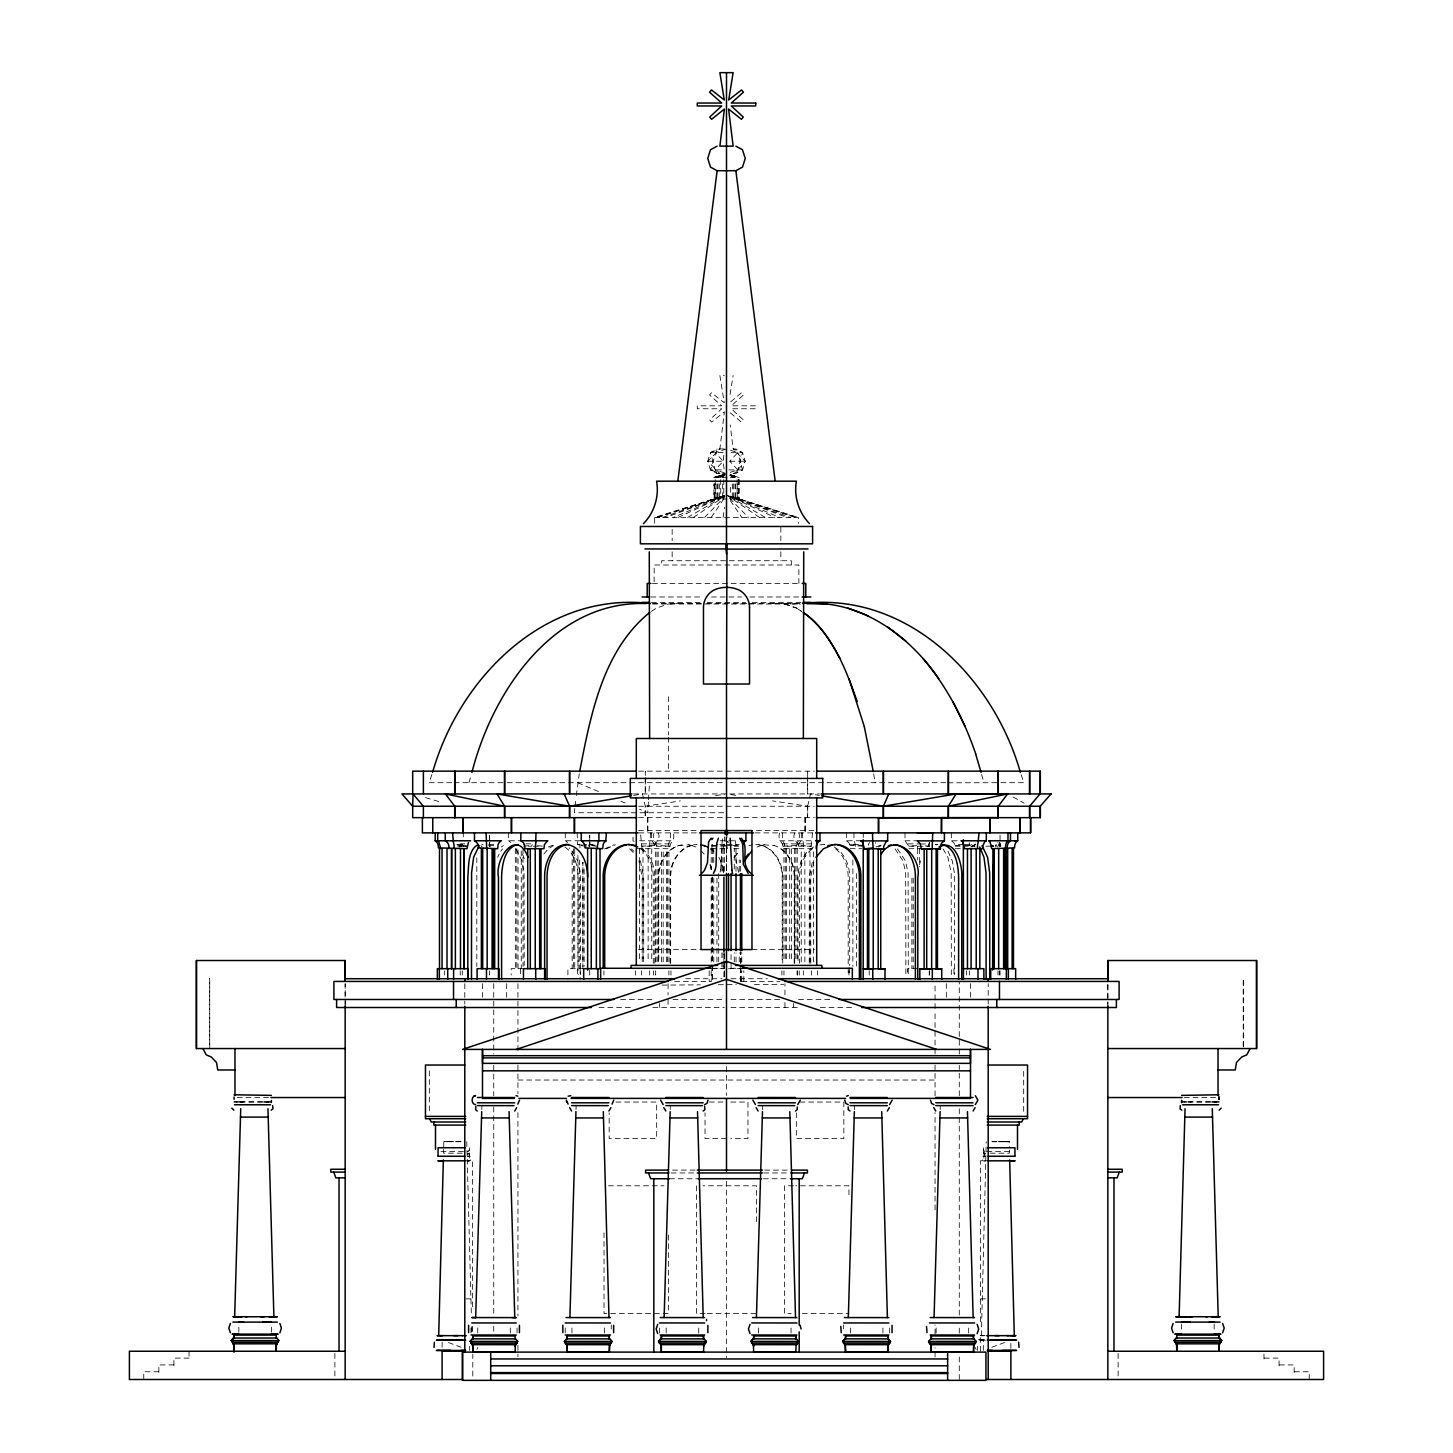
<?xml version="1.0" encoding="UTF-8"?>
<svg xmlns="http://www.w3.org/2000/svg" width="1453" height="1453" viewBox="0 0 1453 1453"><rect width="100%" height="100%" fill="white"/><g stroke="black" fill="none" stroke-linecap="round" stroke-linejoin="round"><path stroke-width="0.75" stroke-dasharray="5 3.75" d="M209.704 1048.557L209.704 978.468L209.704 1046.305M238.837 1332.147L238.837 1324.101M271.402 1332.165L271.402 1324.101M345.16 1004.241L345.16 984.299M470.99 1332.982L470.99 1324.954M472.788 1376.009L472.788 1354.287M477.728 1332.982L477.746 1324.954M489.57 835.148L489.57 846.463L489.57 835.13M510.294 1333L510.312 1324.973M517.05 1333.019L517.05 1324.991M565.217 1332.982L565.217 1324.954M571.955 1332.982L571.955 1324.954M582.889 968.679L582.889 862.265L582.889 966.408M589.7 975.054L589.718 968.679M589.7 846.463L589.7 835.13M603.939 975.054L603.939 970.804M604.521 1333L604.521 1324.973M611.277 1329.005L611.277 1324.991M645.259 777.373L645.259 793.937L645.277 771.162L645.259 775.303M651.543 832.878L651.543 840.778L653.396 842.558A7.356 5.885 -89.4 0 1 654.304 844.629L654.667 846.209A8.536 6.647 89.9 0 1 654.667 848.679M653.287 963.285L653.287 877.067C653.232 866.533 649.291 855.49 640.755 848.897M653.614 975.054L653.614 970.804M654.086 832.878C651.453 838.999 657.41 842.831 656.502 848.697M654.813 963.285L654.813 877.067C654.776 865.461 649.836 852.929 639.338 847.008M654.631 523.28L654.631 517.45L724.393 495.6L665.983 517.45M655.648 961.886L655.648 848.697M656.974 961.886L656.974 848.697M658.209 961.886L658.209 848.697M659.426 1332.982L659.444 1324.954M661.424 961.886L661.424 848.697M663.167 961.886L663.167 848.697M666.364 961.886L666.364 848.697M666.182 1332.982L666.182 1324.954M667.599 961.886L667.599 848.697M668.907 975.054L668.907 970.804M668.943 961.886L668.943 848.697M670.142 963.285L670.142 877.067C670.051 863.899 677.316 849.605 690.593 845.646M670.505 832.878L670.505 840.778L669.07 842.558A7.374 4.486 -89.9 0 0 668.38 844.629A8.409 5.067 -89.8 0 0 668.071 847.026A8.282 5.104 90 0 0 668.089 848.697M670.668 963.285L670.668 877.067C670.687 866.333 675.209 855.254 684.109 848.897M670.959 975.054L670.959 970.804M636.65 848.697L669.906 848.697C668.78 842.504 676.371 839.471 673.048 832.878M698.748 1333L698.748 1324.973M723.921 976.888L723.921 965.555M723.921 963.285L723.921 954.203M724.448 976.888L724.448 961.014M724.448 958.744L724.448 954.203M724.393 836.837L724.393 840.778A5.885 4.65 88.8 0 1 725.846 841.995L727.535 848.697M726.936 832.878L726.936 840.778L728.371 842.558M731.059 968.679L731.059 961.886M731.059 959.616L731.059 952.823M734.274 961.886L734.274 952.823M734.274 869.057L734.274 848.697M736.017 961.886L736.017 952.823M736.017 871.328L735.999 847.408A12.714 6.448 -90 0 0 735.164 840.942L734.165 838.218M739.232 961.886L739.232 952.823M739.232 871.328L739.232 860.013M740.431 981.429L740.431 965.555M740.431 963.285L740.431 951.933M740.467 871.328L740.467 860.013M740.939 981.429L740.939 965.555M740.939 963.285L740.939 951.933M741.775 981.429L741.775 970.804M741.793 961.886L741.793 952.823M743.809 981.429L743.809 970.804M756.395 1221.664L756.395 1185.793L702.998 1185.793M758.484 1332.982L758.484 1324.954M784.947 1007.51L784.947 999.482M784.947 994.978L784.947 983.681M791.05 1333L791.05 1324.973M793.374 1007.51L793.374 1003.496M794.21 963.285L794.21 877.067C794.228 865.171 788.507 852.62 777.609 847.008M794.718 963.285L794.718 877.067C794.954 862.773 785.928 846.972 770.835 844.811M794.845 832.878C791.104 839.852 799.731 842.268 798.514 848.697L816.332 848.697M796.335 1112.78L796.335 1138.553L843.848 1138.553L843.848 1102.046L798.605 1102.046M797.279 975.054L797.279 970.804M801.221 961.886L801.221 848.697M802.31 832.878L803.218 842.558A7.356 2.888 -89.6 0 1 803.618 844.647L803.818 846.209A8.536 3.088 90 0 1 803.818 848.679M803.309 975.054L803.309 970.804M804.853 961.886L804.853 848.697M807.686 817.658L807.686 806.233L772.596 800.912M807.686 793.937L807.686 777.373M807.686 775.303L807.686 771.162L807.596 793.937M809.248 963.285L809.248 877.067L812.608 860.794M809.975 961.886L809.975 848.697M810.756 963.285L810.756 877.067L814.116 860.794M811.537 975.054L811.537 970.804M812.518 832.878L811.01 848.697M813.607 961.886L813.607 848.697M817.549 975.054L817.549 970.804M843.63 1328.968L843.63 1324.954M848.97 1194.747L848.97 1185.793L795.699 1185.793M850.368 1332.982L850.368 1324.954M863.264 837.382L863.264 832.878M882.934 1333L882.934 1324.973M889.672 1333.019L889.69 1324.991M929.23 975.145L929.23 970.895M935.06 1356.884L935.06 1347.73M935.06 1334.126L935.06 1325.045M935.06 1209.859L935.06 1112.617M935.06 1095.925L935.06 1065.103M935.06 1053.806L935.06 1010.561M935.06 1008.564L935.06 983.663M936.113 1332.982L936.132 1324.954M946.321 997.23L946.321 983.681M959.271 1379.496L959.271 1355.613M959.271 1333.164L959.271 1326.298M959.271 1315.074L959.271 1107.023M959.271 1095.707L959.271 1065.376M959.271 1054.024L959.271 981.429M968.679 1333L968.697 1324.973M969.333 975.054L969.333 970.804M970.513 997.23L970.513 983.681M977.615 1350.418L977.615 1346.332M980.466 1351.254L980.466 1337.65M980.466 1321.776L980.466 1160.784L988.203 1160.784M983.318 1350.4L983.318 1340.211L978.269 1340.211L987.35 1340.229M988.203 1004.041L988.203 983.681M1010.888 1348.384L1010.888 1342.245M1023.675 1111.363L1023.675 1070.807M1107.84 1007.51L1107.84 983.372M1243.296 1046.305L1243.296 978.468L1243.296 1048.557M1263.965 1358.991L1263.965 1351.254M1279.058 1365.838L1279.058 1358.101L1263.965 1358.101M1294.151 1372.667L1294.151 1364.93L1279.058 1364.93M1309.244 1379.496L1309.244 1371.759L1294.151 1371.759M443.637 1149.341L443.528 1153.173L462.835 1153.173M443.692 1147.434L443.837 1141.677L446.634 1141.677M489.643 842.558L489.425 846.209L493.566 846.209M981.356 1335.67L986.224 1141.677M481.797 1109.547L481.906 1105.352M576.006 1109.547L576.133 1105.352M670.233 1109.547L670.36 1105.352M762.534 1109.547L762.662 1105.352M854.418 1109.547L854.546 1105.352M940.182 1109.547L940.291 1105.352M641.972 848.697L640.464 832.878M712.024 848.697L711.752 844.611L717.945 844.611M648.365 802.02L647.711 812.754L639.502 809.212M648.492 799.858L649.545 782.695M798.787 832.878C801.42 838.999 795.463 842.831 796.371 848.697M728.08 841.105A5.885 4.65 -88.8 0 0 727.136 841.995L725.447 848.697L710.208 848.697A8.355 6.684 90 0 0 710.19 846.209M658.136 832.878C661.86 839.852 653.251 842.268 654.468 848.697M724.284 448.959L717.128 448.959L710.499 469.9L724.157 469.9L723.194 461.237L724.157 452.555L710.499 452.555L707.756 461.237L710.499 469.9L717.128 473.515L724.284 473.515M574.807 808.449L574.298 812.754L726.5 812.754M575.061 806.306L576.06 797.715M576.314 795.572L579.293 773.831M710.499 469.9L719.871 473.515L707.756 461.237L719.871 448.959L724.393 411.835L711.589 422.096L709.718 419.826L721.723 408.765L697.258 408.765L697.258 405.823L721.705 405.823L709.573 394.98L711.461 392.728L724.284 402.772L719.853 375.455L724.284 375.455M465.232 846.209L461.782 846.209L462.508 842.558L461.255 846.209L459.475 846.209L460.456 842.558M723.085 517.45L724.647 507.224M720.67 869.947L722.377 838.218M730.078 394.362L733.147 375.455M801.329 832.878L801.329 840.778L799.477 842.558A7.356 5.885 89.4 0 0 798.569 844.629L798.206 846.209A8.536 6.647 -89.9 0 0 798.187 848.679L782.967 848.697C784.093 842.504 776.501 839.471 779.825 832.878M928.14 846.209L928.558 844.611A7.356 7.301 87.2 0 1 929.72 842.558M532.198 844.611L531.78 846.209L527.657 846.209M588.447 846.209L590.009 842.558M730.278 472.316L737.815 469.9L745.244 461.237L733.129 448.959L742.501 452.555L745.244 461.237L742.501 469.9L735.872 473.515L733.129 473.515L737.815 469.9L742.501 452.555L735.872 448.959L733.129 448.959L730.205 424.93M807.596 806.233L810.502 793.937L819.347 795.427M919.549 864.626L920.512 860.794M468.992 782.695L471.353 774.467M488.571 845.392L489.879 842.558M868.168 845.392L868.385 844.611A7.338 6.793 89.3 0 1 869.475 842.558M459.366 847.008L460.728 844.52L462.072 847.008M460.928 847.008L462.29 844.52L463.634 847.008M431.886 774.467L429.144 782.695L452.01 782.695M983.518 1153.9L984.462 1151.648L983.518 1149.377M477.819 1347.476L476.838 1349.274M497.689 857.27L499.124 854.055M995.251 845.646L996.177 844.52L997.521 847.008M711.207 517.45L725.229 496.817M733.983 857.27L738.941 851.258M734.491 857.27L739.468 851.258M543.822 854.055L548.271 848.897L553.466 845.646M500.74 851.258L502.538 848.897M726.5 448.959L715.185 452.555L723.194 461.237L715.185 469.9L717.128 473.515M737.815 469.9L729.806 461.237L737.815 452.555L730.278 450.158M970.749 847.008L974.709 844.52L968.388 845.646M971.766 847.008L975.744 844.52M722.686 477.419L725.229 474.804M704.614 517.45L724.938 496.545M812.1 848.897C803.582 855.49 799.622 866.533 799.568 877.067L799.568 963.285M730.714 401.791L741.539 392.728L743.427 394.98L731.295 405.823L755.742 405.823L755.742 408.765L731.277 408.765L743.282 419.826L741.411 422.096L728.916 411.671M720.761 477.419L725.065 474.477M693.517 517.45L724.666 496.199M501.339 847.008L503.392 845.646M651.434 611.332L656.411 608.081L668.235 604.012L680.167 603.522M604.63 848.897L613.874 844.811M606.137 848.897L615.4 844.811M813.535 847.008C803.037 852.929 798.097 865.461 798.06 877.067L798.06 963.285M457.913 844.811L459.729 847.008M675.373 847.008C664.457 852.62 658.754 865.171 658.772 877.067L658.772 963.285M719.744 477.419L724.811 474.477M687.614 517.45L724.557 496.072M724.611 472.915L715.185 469.9L710.499 452.555L717.128 448.959M548.38 847.008L553.811 844.811M876.105 847.008L881.535 844.811M878.502 847.008L881.172 845.646M718.073 477.419L724.811 474.296M678.097 517.45L724.484 495.873L673.284 517.45M459.475 846.209L461.382 845.392M717.237 477.419L724.647 474.296L715.385 477.419M686.742 847.008L694.044 844.811M757.031 847.008L760.882 845.646M710.499 452.555L719.871 448.959M733.129 473.515L742.501 469.9L737.815 452.555M715.966 477.419L724.393 474.296L714.004 477.419M991.8 1347.258L1004.532 1342.554M662.568 517.45L724.375 495.691L656.211 517.45M714.585 477.419L726.5 473.515M657.973 517.45L724.357 495.636M714.277 477.419L724.466 474.15M678.188 845.646L689.158 844.811M682.147 844.811C667.036 846.972 658.027 862.773 658.245 877.067L658.245 963.285M748.876 845.646L752.327 844.811M760.355 845.646L764.332 844.811M983.518 1156.261L985.624 1156.261C980.721 1154.354 980.721 1162.727 985.624 1160.838L983.518 1160.838L984.462 1151.63L1012.033 1151.648M633.653 795.427L642.498 793.937L645.259 806.233L645.277 817.658L645.259 806.233L680.404 800.912M715.53 795.59L724.302 794.264M935.786 844.811L937.948 844.52L934.806 844.52L936.967 844.811M523.534 846.209L531.961 845.392M819.855 844.811L824.632 844.52L823.124 844.52M693.535 844.811L697.04 844.52M763.806 844.811L774.794 845.646M905.001 832.878L905.001 840.778L908.888 846.209L917.515 845.555M654.649 845.392L641.99 846.209L654.486 846.209M796.498 845.392L782.967 846.209L796.389 846.209M1005.24 1141.695L1009.163 1141.677L1009.308 1147.434M662.005 985.098L700.31 984.843M718.345 984.734L736.38 984.607M754.416 984.48L783.712 984.299M469.482 1156.261L467.376 1156.261C472.279 1154.354 472.279 1162.727 467.376 1160.838L469.482 1160.838L469.664 1147.761M447.76 1141.695L443.837 1141.677L454.498 1141.677M1006.366 1141.677L1009.163 1141.677L992.29 1141.677M981.084 1335.67L985.207 1335.67M1007.22 1141.695L1009.163 1141.677M983.79 1335.652L980.521 1335.67L982.737 1335.67M978.396 1339.739L985.933 1339.72M1187.283 1101.955L1184.322 1101.955L1191.151 1101.973M731.077 452.555L742.501 452.555M707.756 461.237L723.194 461.237M729.806 461.237L745.244 461.237M728.843 469.9L742.501 469.9M713.895 477.419L727.099 477.419M730.314 477.419L739.105 477.419M727.099 499.033L713.895 499.033L713.895 483.903M654.631 517.45L798.369 517.45L798.369 523.28M652.433 583.398L800.567 583.398M650.871 596.983L703.107 596.983M711.407 596.983L741.593 596.983M749.893 596.983L801.602 596.983M651.398 602.377L700.782 602.377M707.302 602.377L745.698 602.377M752.218 602.377L801.602 602.377M652.56 603.522L702.525 603.522M706.866 603.522L800.44 603.522M652.524 604.012L800.421 604.012M772.778 603.522L800.476 604.012M638.575 771.162L814.406 771.162M454.117 782.695L504.99 782.695M507.224 782.695L724.23 782.695M730.913 782.695L945.667 782.695M947.955 782.804L998.883 782.695M1000.917 782.695L1023.82 782.695L1021.078 774.467M633.526 793.937L819.456 793.937M638.575 806.233L814.406 806.233M638.575 817.658L814.406 817.658M638.539 830.589L696.568 830.589M756.432 830.589L814.461 830.589M638.884 832.878L697.876 832.878M755.124 832.878L814.098 832.878M508.568 832.878L508.568 840.778L521.827 840.778M565.29 832.878L565.29 840.778L580.455 840.778M639.611 840.778L673.048 840.778M720.161 840.778L737.47 840.778M779.825 840.778L813.353 840.778M846.5 832.878L846.5 840.778L864.172 840.778M905.001 840.778L920.167 840.778M951.334 832.878L951.334 840.778L959.089 840.778M459.929 843.866L465.795 843.866M525.841 843.866L532.524 843.866M641.681 843.866L655.176 843.866M656.029 843.866L670.523 843.866M782.35 843.866L796.843 843.866M797.806 843.866L811.301 843.866M908.161 843.866L919.749 843.866M920.421 843.975L929.302 843.975L929.411 846.3L921.148 846.3M456.805 844.52L462.29 844.52M489.479 844.611L493.802 844.611M577.168 832.878L577.477 842.558A7.338 1.035 -89.6 0 1 577.622 844.611L586.649 844.611M589.609 842.558L590.063 844.611L594.422 844.611M719.78 844.611L725.792 844.611M727.19 844.611L739.214 844.611M755.832 844.52L759.338 844.811M846.5 840.778L848.661 842.558A7.338 6.811 -89 0 1 849.751 844.611L862.828 844.611M963.43 844.611L954.821 844.611A7.338 7.265 87.4 0 0 953.64 842.558L951.334 840.778M964.229 844.611L969.641 844.611L969.805 846.209L964.61 846.209M998.701 844.611L1000.554 844.611L1000.808 846.209L999.028 846.209L998.701 844.611A7.338 5.776 89.4 0 0 997.757 842.558M489.461 845.392L493.657 845.392M577.622 844.611L586.413 845.392M590.063 844.611L596.529 845.392M711.916 845.392L725.592 845.392M727.372 845.392L732.512 845.392M733.238 845.392L739.105 845.392M849.751 844.611L862.737 845.392M955.057 845.392L963.466 845.392M964.465 845.392L969.732 845.392M998.901 845.392L1000.699 845.392M533.233 846.209L541.842 846.209M586.285 846.209L577.658 845.392M596.475 846.209L590.154 845.392M656.484 846.209L669.924 846.209L656.375 845.392M712.006 846.209L725.465 846.209M734.237 846.209L738.723 846.209M798.478 846.209L811.01 846.209L798.315 845.392M862.664 846.209L849.969 845.392M908.888 846.209L919.658 846.209M955.22 846.209L963.484 846.209M985.969 846.209L991.164 846.209M733.819 848.697L740.939 848.697M850.168 848.697L861.72 848.697M908.924 848.697L919.658 848.697M955.257 848.697L961.868 848.697M638.539 949.572L701.036 949.572M751.964 949.572L814.461 949.572M713.023 968.279L724.284 968.279M730.932 968.279L739.977 968.279M523.679 968.679L511.184 968.679L511.184 975.054M584.124 968.679L567.905 968.679L567.905 979.304M711.207 968.679L724.466 968.679M728.498 968.679L741.775 968.679M917.806 968.679L907.616 968.679L907.616 975.054M685.689 978.723L722.014 978.723M730.986 978.723L767.311 978.723M674.628 981.429L710.989 981.429M741.865 981.429L779.97 981.429M620.631 999.482L654.522 999.482M672.993 999.482L724.266 999.482M730.95 999.482L780.007 999.482M798.478 999.482L832.369 999.482M599.072 1007.51L632.709 1007.51M652.887 1007.51L724.266 1007.51M730.95 1007.51L800.113 1007.51M820.291 1007.51L853.928 1007.51M517.94 1080.033L935.06 1080.033M237.22 1097.542L268.696 1097.542M1184.304 1097.542L1215.78 1097.542M615.945 1102.046L656.665 1102.046L656.665 1138.553L609.152 1138.553L609.152 1112.78M709.318 1102.046L724.357 1102.046M730.786 1102.046L747.968 1102.046L747.968 1138.553L730.786 1138.553M726.5 1138.553L705.032 1138.553L705.032 1112.78M456.115 1141.695L461.727 1141.695M1004.132 1141.677L998.502 1141.677L1008.019 1141.677M460.71 1141.677L443.837 1141.677M440.967 1151.648L468.538 1151.63L469.482 1149.414L468.538 1151.63L469.482 1153.9M990.165 1153.173L1009.472 1153.173L1009.363 1149.341M464.797 1160.784L472.534 1160.784L472.534 1310.443M672.557 1170.119L695.043 1170.119M764.714 1170.119L787.181 1170.119M671.104 1172.952L695.987 1172.952M763.806 1172.952L788.67 1172.952M669.47 1178.764L698.548 1178.764M763.406 1178.764L788.779 1178.728M608.48 1185.793L663.967 1185.793M793.465 1185.793L784.602 1185.793L784.602 1313.585L791.249 1313.585M465.995 1298.873L472.534 1298.873M980.466 1298.873L987.005 1298.873M705.141 1313.585L696.605 1313.585L696.605 1185.793M707.284 1313.585L756.395 1313.585M802.347 1313.585L848.97 1313.585M189.035 1358.101L173.942 1358.101L173.942 1365.838M173.942 1364.93L158.849 1364.93L158.849 1372.667M158.849 1371.759L143.756 1371.759L143.756 1379.496M981.665 1335.67L983.863 1335.67M979.431 1339.739L985.207 1339.757M537.537 845.719L544.003 846.209M925.198 845.9L929.393 846.3M730.895 794.591L737.47 795.59M971.076 844.52L975.054 847.008M481.851 844.52L483.213 844.811M758.829 844.811L762.789 845.646M688.649 844.811L692.609 845.646M425.511 797.624L442.202 802.546M738.433 477.419L730.478 474.804L739.014 477.419M795.027 517.45L730.786 496.345L798.369 517.45M730.587 474.804L738.742 477.419M730.768 496.308L796.807 517.45M784.693 604.012L796.589 608.081M784.747 604.03L796.589 608.117L801.547 611.368L796.516 608.081M730.205 474.804L737.634 477.419M730.768 496.436L790.45 517.45M448.468 1342.554L461.2 1347.258M730.714 475.077L737.034 477.419M759.483 517.45L726.5 494.946L787.036 517.45M762.28 845.646C775.575 849.46 782.786 863.972 782.731 877.067L782.731 963.285M692.1 845.646L695.951 847.008M730.205 475.077L735.763 477.419M730.587 496.672L779.734 517.45M577.822 782.695L598.382 791.54M620.994 801.257L625.099 803.019M729.86 475.077L734.927 477.419M726.5 494.946L774.903 517.45M508.568 840.778L510.875 842.558M1013.086 797.007L1024.111 803.164M729.878 475.458L733.275 477.419M730.387 497.198L765.386 517.45M765.604 847.008C776.52 852.62 782.223 865.171 782.204 877.067L782.204 963.285M834.222 847.008C844.738 852.929 849.678 865.461 849.696 877.067L849.696 965.555M634.162 841.505L632.999 840.778L632.999 834.857M564.854 847.008C574.498 853.565 578.022 865.952 578.149 877.067L578.149 974.618M710.989 848.897L713.913 851.258M710.481 848.897L713.405 851.258M835.657 848.897C844.193 855.49 848.134 866.533 848.189 877.067L848.189 965.555M631.201 848.897L633.926 851.258M629.676 848.897L634.87 854.055M897.5 848.897L905.382 860.794L908.089 872.835L908.27 974.618M895.102 848.897L902.985 860.794L905.691 872.835L905.873 974.618M729.624 498.161L748.404 517.45M701.508 851.258L704.16 854.055M480.907 845.646L482.178 847.008M567.614 842.558L567.088 841.995A5.885 5.83 84.1 0 0 565.29 840.778M943.07 848.897L947.919 857.27L951.188 872.835L951.315 974.618M515.924 848.897L521.972 860.794L524.024 872.835L524.17 965.555M572.119 851.258L577.658 860.794L580.365 872.835L580.546 974.618M730.332 500.577L741.811 517.45M976.162 1349.274L975.181 1347.476M947.992 851.258L952.242 860.794L954.312 872.835L954.458 974.618M718.89 857.27L722.395 864.626L724.212 872.835M738.578 872.345L735.999 859.758M522.462 854.055L525.096 860.794M999.827 842.558L1000.554 844.611M720.325 860.794L723.703 872.835M640.373 860.794L643.715 877.067L643.715 963.285M638.848 860.794L642.208 877.067L642.208 963.285M995.505 845.646L995.941 847.008M457.731 845.646L458.167 847.008M981.592 774.558L984.044 782.695M710.499 864.626L712.315 872.835M709.99 864.626L711.807 872.835M873.653 773.959L875.16 782.695M929.193 842.649L929.302 843.975M723.63 848.697L723.576 847.862A8.5 5.122 -89.9 0 1 723.703 845.374L723.903 844.611A7.338 4.504 89.7 0 1 724.611 842.558L726.028 840.778L726.028 836.837M466.776 1141.677L471.371 1315.383M471.68 1326.662L471.862 1333.418M1214.163 1324.101L1214.163 1332.147M1181.598 1324.101L1181.598 1332.165M1118.12 1353.433L1118.12 1377.317M1107.84 984.299L1107.84 1004.241M1000.045 835.13L1000.045 846.463M1000.045 970.804L1000.045 975.054M999.319 970.804L999.319 975.054M998.011 970.804L998.011 975.054M983.336 1147.761L983.336 1155.498M966.445 970.804L966.445 975.054M953.949 968.679L953.949 975.054M929.43 970.804L929.43 975.054M919.404 848.697L919.404 866.805M917.642 848.697L917.642 860.013M913.211 878.121L913.211 968.679M911.885 878.121L911.885 968.679M869.203 970.804L869.203 975.054M856.507 873.598L856.507 968.679M853.964 832.878L853.964 840.778A5.885 2.198 89.1 0 1 854.655 842.014L855.472 846.209A8.355 3.287 90 0 1 855.472 848.679M852.875 860.013L852.875 966.408M849.696 967.807L849.696 974.618M848.933 970.804L848.933 975.054M848.189 967.807L848.189 974.618M807.723 806.233L807.596 817.658M805.089 817.658L805.089 832.878M799.241 970.804L799.241 975.054M798.878 583.398L798.878 564.999L654.141 564.999L654.141 583.398M797.225 848.697L797.225 961.886M797.188 970.804L797.188 975.054M795.881 848.697L795.881 961.886M794.664 848.697L794.664 961.886M791.322 564.999L791.322 560.731L661.696 560.731L661.696 564.999M791.449 848.697L791.449 961.886M789.706 848.697L789.706 961.886M786.491 848.697L786.491 961.886M785.256 848.697L785.256 961.886M783.93 848.697L783.93 961.886M783.948 970.804L783.948 975.054M782.368 832.878L782.368 840.778L783.785 842.558A7.374 4.486 89.9 0 1 784.493 844.629A8.409 5.067 89.8 0 1 784.783 847.026A8.282 5.104 -90 0 1 784.765 848.697M781.896 970.804L781.896 975.054M780.842 527.167L780.842 540.589M780.842 551.777L780.842 560.731M739.105 479.581L739.105 499.033L730.35 499.033L730.35 483.903M738.832 479.581L738.832 499.033M738.524 479.581L738.524 499.033M737.724 483.903L737.724 499.033M737.125 479.581L737.125 499.033M735.836 483.903L735.836 499.033M735 483.903L735 499.033M733.329 483.903L733.329 499.033M732.294 483.903L732.294 499.033M726.5 837.4L726.5 871.346L726.482 832.878L726.391 871.146M726.5 1066.593L726.5 1095.435M726.5 1181.289L726.5 1357.52M724.466 848.697L724.466 871.328M724.466 952.823L724.466 959.616M724.466 961.886L724.448 977.179M723.812 479.581L723.812 499.033M723.14 848.697L723.14 871.328M723.14 952.823L723.14 959.616M723.14 961.886L723.14 968.679M722.668 483.903L722.668 499.033M721.905 848.697L721.905 871.328M721.905 952.823L721.905 959.616M721.905 961.886L721.905 968.679M720.706 479.581L720.706 499.033M719.671 483.903L719.671 499.033M718.708 873.598L718.708 946.03M718.708 948.3L718.708 961.886M718 483.903L718 499.033M717.164 483.903L717.164 499.033M716.947 878.121L716.947 946.03M716.947 948.3L716.947 961.886M715.875 483.903L715.875 499.033M715.276 479.581L715.276 499.033M714.476 483.903L714.476 499.033M714.168 483.903L714.168 499.033M713.75 848.697L713.75 864.535M713.75 878.121L713.75 946.03M713.75 948.3L713.75 961.886M712.515 848.697L712.515 864.535M712.551 877.067L712.551 963.285M712.551 965.555L712.551 981.429M712.024 877.067L712.024 963.285M712.024 965.555L712.024 981.429M711.189 848.697L711.189 869.057M711.189 878.121L711.189 946.03M711.189 948.3L711.189 961.886M711.207 970.804L711.207 981.429M709.155 970.804L709.155 981.429M672.158 529.401L672.158 540.589M672.158 551.777L672.158 560.731M668.616 696.659L668.616 735.036M668.616 737.289L668.616 771.162M668.398 1235.104L668.398 1313.585L604.03 1313.585L604.03 1232.87M668.053 983.681L668.053 994.978M668.053 999.482L668.053 1007.51M659.626 1003.496L659.626 1007.51M651.743 848.697L651.743 961.886M650.653 832.878L649.763 842.558A7.356 2.888 89.6 0 0 649.364 844.647L649.146 846.209A8.536 3.088 -90 0 0 649.146 848.679M649.673 970.804L649.673 975.054M648.129 848.697L648.129 961.886M642.989 848.697L642.989 961.886M641.445 970.804L641.445 975.054M639.374 848.697L639.374 961.886M635.415 970.804L635.415 975.054M589.718 835.13L589.718 846.463M584.124 869.057L584.124 966.408M580.147 968.679L580.147 979.304M579.693 860.013L579.693 968.679M577.931 855.472L577.931 968.679M577.477 968.679L577.477 975.054M574.734 848.697L574.734 968.679M573.499 848.697L573.499 968.679M572.173 850.949L572.173 968.679M523.007 848.697L523.007 966.408M521.246 850.949L521.246 968.679M520.574 968.679L520.574 975.054M518.049 968.679L518.049 848.697L515.488 848.697L515.488 968.679M517.94 983.663L517.94 1008.564M517.94 1010.561L517.94 1053.806M517.94 1065.103L517.94 1093.655M517.94 1112.617L517.94 1315.982M517.94 1345.46L517.94 1356.884M516.814 848.697L516.814 968.679M506.679 983.681L506.679 997.23M493.729 983.608L493.729 1054.024M493.729 1065.376L493.729 1095.707M493.729 1107.023L493.729 1315.074M493.729 1326.298L493.729 1333.164M482.487 983.681L482.487 997.23M476.802 857.742L476.802 966.408M472.534 1326.317L472.534 1333.128M469.682 1346.332L469.682 1350.4M464.797 983.681L464.797 1004.041M463.289 832.878L463.289 836.837M462.254 970.804L462.254 975.054M460.238 970.804L460.238 975.054M444.636 970.804L444.636 975.054M442.112 1342.245L442.112 1348.384M429.325 1070.807L429.325 1111.363M345.16 983.372L345.16 1007.51M334.88 1353.433L334.88 1377.317M189.035 1351.254L189.035 1358.991M998.829 846.191A8.409 3.287 89.9 0 1 998.992 844.593A7.374 2.833 89.9 0 1 999.446 842.522M969.187 842.558A7.338 2.743 89.6 0 1 969.641 844.611M917.352 846.245A8.409 1.017 89.9 0 1 917.37 847.045A8.282 1.144 -90 0 1 917.388 848.697M974.563 846.209A8.5 8.427 89.6 0 1 974.727 845.392L974.963 844.611A7.338 7.265 -88.1 0 1 975.29 843.866M875.396 843.285A7.338 1.035 89.7 0 1 875.469 842.649M569.285 847.862A8.355 8.3 89.8 0 1 569.213 848.697M579.874 847.88A8.5 1.053 -90 0 1 579.91 845.265M720.579 869.729A18.199 4.577 -90 0 1 720.107 872.109M489.57 970.804L489.57 975.054L489.588 970.804M647.766 817.658L647.766 832.878L647.784 817.658M655.666 970.804L655.666 975.054L655.703 970.804M805.18 817.658L805.18 832.878L805.216 817.658M469.482 1153.882L467.376 1153.882L469.482 1153.882M984.044 1153.882L985.624 1153.882L984.044 1153.882M239.309 1101.955L236.349 1101.955L243.178 1101.973L239.309 1101.955M268.678 1101.973L261.849 1101.973L268.678 1101.955M1216.651 1101.973L1209.822 1101.973L1216.651 1101.955M271.184 1101.937L233.842 1101.937L271.184 1101.973M1219.158 1101.937L1181.816 1101.937L1219.158 1101.973M996.885 1141.695L991.273 1141.695L996.885 1141.695M466.976 846.209L461.854 845.392L466.958 846.209"/><path stroke-width="1.5" d="M345.16 1048.557L196.427 1048.557L196.427 960.524L345.16 960.524L345.16 981.429M234.024 1351.254C233.552 1327.697 234.224 1366.964 234.024 1345.587M234.042 1335.144L234.024 1338.031L234.042 1335.107L276.215 1335.107L276.197 1338.031M345.16 979.976L345.16 960.524M454.735 806.233L454.735 817.658L454.735 806.233L445.417 793.937L504.609 806.233L504.609 817.658L504.591 806.233L496.98 793.937L569.594 806.233L631.456 795.79M462.508 1380.35L462.508 1352.107L985.933 1352.107L985.933 1380.35L462.508 1380.35L462.508 1352.107M472.915 1352.144L472.661 1344.679L472.915 1352.107L515.089 1352.144L515.343 1344.679L515.089 1346.441M472.915 1335.997L472.915 1338.885L472.915 1335.961L515.107 1335.997L515.089 1338.885M500.341 841.505L499.269 842.558A7.338 7.265 -87.4 0 0 498.107 844.611L497.652 848.697L478.455 847.862A8.5 8.427 -89.6 0 0 478.182 845.392L477.946 844.611A7.338 7.265 88.1 0 0 476.784 842.558L474.459 840.778L474.459 832.878M477.093 979.304L477.093 968.679L498.96 968.679L498.96 979.304M481.379 968.679L481.379 848.697M482.705 968.679L482.705 848.697M486.101 832.878L486.61 846.209A8.355 0.999 -90 0 1 486.646 848.715M486.483 979.304L486.483 968.679M487.155 968.679L487.155 848.697M492.095 968.679L492.095 848.697M493.348 968.679L493.348 848.697M494.674 968.679L494.674 848.697M498.452 979.159L498.452 877.067C494.601 858.814 516.578 827.102 528.057 857.27M501.594 979.159L501.594 877.067C502.048 865.316 504.227 847.353 518.103 844.52M524.333 844.611A7.356 7.301 -87.2 0 0 523.171 842.558L520.846 840.778L520.846 832.878M523.461 979.304L523.461 968.679L545.275 968.679L545.275 979.304M527.73 968.679L527.73 848.697M530.291 968.679L530.291 848.697M535.249 968.679L535.249 848.697M535.703 979.304L535.703 968.679M536.012 832.878L535.703 842.558M539.681 968.679L539.681 848.697M541.006 968.679L541.006 848.697M544.621 979.159L544.621 877.067C544.33 863.1 551.849 843.612 568.541 844.52M547.036 979.159L547.036 877.067C547.091 864.426 552.14 848.479 565.744 844.811M567.124 1352.144L566.888 1344.679L567.124 1352.107L609.316 1352.144L609.57 1344.679L609.316 1352.144M567.142 1335.997L567.142 1338.885L567.142 1335.961L609.316 1335.997L609.316 1338.885L609.316 1335.997M569.576 806.233L569.576 817.658L569.594 806.233L564.218 793.937M584.724 845.392L584.487 844.611A7.338 6.793 -89.3 0 0 583.398 842.558L581.236 840.778L581.236 832.878M583.67 979.304L583.67 968.679L599.998 968.679L599.998 848.697M587.648 970.077L587.611 848.697M591.244 968.679L591.244 848.697M596.366 968.679L596.366 848.697M597.928 979.304L597.928 968.679M598.908 832.878L598.908 840.778A5.885 2.198 -89.1 0 0 598.218 842.014L597.401 846.209A8.355 3.269 -90 0 0 597.401 848.679M603.177 967.807L603.177 877.067C602.723 862.029 612.912 843.83 629.748 844.52M604.684 967.807L604.684 877.067C604.539 863.463 612.058 847.68 626.479 844.811M605.774 841.105L606.373 832.878M703.543 1346.441L703.797 1344.679L703.543 1352.144L661.351 1352.107L661.115 1344.643M661.369 1335.997L661.369 1338.885L661.369 1335.961L703.543 1335.997L703.543 1338.885L703.543 1335.997M661.351 1352.107L661.369 1346.404M723.921 951.933L723.921 877.067M725.283 830.589L725.156 834.385L727.408 834.385L727.299 830.589M725.701 834.385L725.701 830.589M726.5 963.157L726.482 873.398M726.573 834.385L726.5 684.454M726.5 684.018L726.954 549.107L808.068 548.943M726.5 543.822L726.5 72.65M727.099 548.943L727.099 543.822M728.498 950.571L728.498 873.598M731.059 950.571L731.059 873.598M736.017 950.571L736.017 873.598M740.467 950.571L740.467 873.598M741.793 950.571L741.793 873.598M743.119 844.611L744.445 841.995A5.885 4.631 -88.7 0 1 745.898 840.778L745.898 832.878M753.671 1335.997L753.671 1338.885L753.671 1335.961L795.844 1335.997L795.844 1338.885L795.844 1335.997M803.364 738.505L803.727 551.849M816.695 965.41L816.695 797.897M816.695 778.427L816.695 738.505L636.305 738.505L636.305 778.427M816.332 848.697A8.282 7.683 89.9 0 1 816.259 847.026A8.409 7.737 -89.7 0 1 816.749 844.611A7.374 6.811 -89.7 0 1 817.821 842.558L819.982 840.778L819.982 832.878M821.908 968.279L821.908 965.41L735.381 965.41M845.537 1352.144L845.283 1344.679L845.537 1352.107L887.729 1352.144L887.983 1344.679L887.729 1352.144M845.555 1335.997L845.555 1338.885L845.555 1335.961L887.729 1335.997L887.729 1338.885L887.729 1335.997M852.348 979.231L852.348 968.279L742.229 968.279M859.377 979.159L859.377 877.067C859.522 863.463 852.003 847.68 837.582 844.811M860.884 979.159L860.884 877.067C861.338 862.047 851.149 843.83 834.313 844.52M863.191 979.413L863.227 839.78M868.767 968.788L868.803 848.806L867.477 848.806L867.441 968.788L868.767 968.788L873.217 968.788L873.253 848.806M872.763 979.413L872.763 968.806L863.191 968.788L867.259 968.788M878.175 968.788L878.211 848.806L880.772 848.806L880.736 968.788L879.41 968.788M948.391 793.937L948.391 771.162L948.337 794.064L1007.528 794.046L998.265 806.233L998.265 817.658L878.502 817.785L878.52 832.878L878.556 817.658M878.502 817.785L883.351 817.803L883.351 806.361M885.004 979.413L885.004 968.788L879.247 968.788M861.847 841.614A5.885 5.83 84.5 0 1 862.41 842.104L864.517 848.806L883.733 848.806A8.355 8.3 89.9 0 1 883.751 846.318L885.84 842.104A5.885 5.83 -84.3 0 1 887.656 840.906L887.656 832.987M915.39 979.249L915.426 877.176C915.517 863.899 909.287 845.846 893.904 844.629M917.787 979.268L917.824 877.176C922.056 857.016 895.557 830.807 881.099 854.164M919.84 979.395L919.84 968.788L925.47 968.77L924.126 968.788L924.162 848.788L925.488 848.788M924.162 848.788L926.742 848.788L926.705 968.788L941.726 968.788L941.707 979.413M931.3 1352.144L931.046 1344.679L931.3 1352.107L973.474 1352.144L973.746 1344.679L973.474 1352.144M931.3 1335.997L931.3 1338.885L931.3 1335.961L973.492 1335.997L973.492 1338.885L973.492 1335.997M931.645 968.788L931.682 848.806M932.317 979.413L932.336 968.788L919.84 968.788M936.132 848.788L936.095 968.788L937.421 968.788L937.457 848.788L936.132 848.788L940.454 848.788A8.282 8.209 -89.6 0 1 940.382 847.135A8.409 8.355 89.2 0 1 940.89 844.72A7.374 7.319 89.5 0 1 942.053 842.667L944.377 840.887L944.377 832.987M941.471 817.785L941.471 833.005L941.544 817.658L948.337 817.785L948.391 806.233L955.947 794.064L948.337 794.064M948.337 817.785L948.337 806.361M958.617 979.231L958.635 877.158C958.181 865.407 956.02 847.426 942.143 844.611M961.741 979.249L961.777 877.158C962.667 865.025 955.584 837.727 938.947 847.099M963.43 979.304L963.357 839.707M967.462 968.679L967.462 848.697M971.094 968.679L971.094 848.697M976.216 968.679L976.216 848.697M977.978 979.304L977.978 968.679M979.013 832.878L978.123 842.558A7.338 2.761 -89.7 0 0 977.651 844.593L977.578 845.392A8.5 3.306 89.9 0 0 977.524 847.844M979.849 968.679L979.849 848.697M983.881 979.304L983.881 968.679L963.43 968.679M986.115 979.159L986.024 872.835L983.972 857.27L979.703 847.008M986.333 840.778L960.978 840.778A5.885 5.467 -88 0 1 962.667 841.995L964.647 848.697L982.664 848.697A8.355 7.683 89.9 0 1 982.682 846.209L984.644 841.995A5.885 5.449 87.8 0 1 986.333 840.778L986.333 832.878M988.203 1379.496L988.203 1006.311M988.203 981.429L988.203 978.723M989.747 979.159L989.675 872.835L987.604 857.27L982.065 845.646M990.746 979.304L990.746 968.679L1015.647 968.679L1015.647 979.304M992.635 970.077L992.908 864.626M992.908 968.679L992.908 848.697M994.233 968.679L994.233 848.697M996.776 1007.51L996.776 999.482M998.284 817.658L998.211 806.342M998.683 968.679L998.683 848.697M999.464 999.482L999.464 981.429M1003.623 968.679L1003.623 848.697M1004.858 968.679L1004.858 848.697M1006.184 968.679L1006.184 848.697M1006.348 979.304L1006.348 968.679M1007.982 832.878L1007.982 840.778L1006.548 842.558M1008.364 979.304L1008.364 968.679M1010.471 832.878L1010.471 840.778L1008.618 842.558A7.374 5.866 89.8 0 0 1007.655 844.611A8.409 6.72 89.8 0 0 1007.256 847.026A8.282 6.538 -90 0 0 1007.329 848.697M1010.888 1379.496L1010.888 1351.254L988.203 1351.254M1017.5 1149.377L1017.5 1125.094M1019.207 1121.988L1019.207 1125.094L987.259 1125.094M1029.614 806.233L1029.614 817.658L1029.614 806.233L1040.003 793.937M1030.577 832.878L1030.577 817.658M816.295 817.658L1040.312 817.658L1040.275 806.233L1051.028 793.937M1040.275 771.162L1040.275 793.937L1040.312 771.162L816.604 771.162M1107.84 1379.496L1107.84 1005.839M1107.84 981.429L1107.84 960.524L1256.573 960.524L1256.573 1048.557L1107.84 1048.557M1113.979 1351.254L1113.979 1177.911M1116.394 999.482L1116.394 1007.51L861.575 1007.51M1174.024 1340.592L1176.258 1338.031L1219.485 1338.031L1221.737 1340.574L1219.485 1337.995L1221.737 1340.574L1174.024 1340.592L1176.258 1337.995M1176.803 1338.031L1176.785 1335.107L1218.958 1335.144L1218.976 1338.031L1218.958 1335.107M1218.032 1095.435L1218.032 1048.557M1218.976 1351.29L1219.23 1343.789L1218.976 1351.254L1218.976 1345.587M1219.83 1343.825L1220.338 1342.227L1219.83 1343.825L1175.931 1343.825L1175.423 1342.263M1221.265 1340.574L1220.92 1342.263L1221.265 1340.538L1220.92 1342.227L1174.841 1342.263L1174.496 1340.574L1174.841 1342.263M1256.573 1048.557L1256.573 960.524M872.999 847.971L864.517 848.806M443.347 1159.93L438.697 1335.67L437.062 1335.67L442.802 1335.652M234.242 1316.709L232.88 1316.727L234.659 1316.727L240.726 1108.712M475.676 1317.562L481.724 1111.654M569.903 1317.562L575.951 1111.654M664.13 1317.562L670.178 1111.654M756.432 1317.562L762.48 1111.654M848.316 1317.562L854.364 1111.654M934.061 1317.562L940.109 1111.654M1181.053 1316.727L1179.11 1316.727L1185.049 1108.712M917.261 832.987L932.735 832.987L932.227 846.318A8.536 1.29 90 0 0 932.208 848.806L921.184 848.788L920.421 843.975L917.243 840.887L944.377 840.887M706.521 1320.632L706.521 1319.378M519.538 1100.175L517.795 1104.117M613.765 1100.175L612.022 1104.117M707.992 1100.175L706.957 1103.39L704.487 1104.734M800.294 1100.175L797.697 1104.571M892.178 1100.175L889.581 1104.571M569.576 1107.604L571.574 1111M663.803 1107.604L665.801 1111M756.105 1107.604L758.103 1111M933.734 1107.604L935.732 1111M677.824 481.197L717.128 170.709L710.499 167.113L707.756 158.431L710.499 149.75L717.128 146.154M796.099 1344.679L795.844 1352.144L753.653 1352.107L753.417 1344.643L753.671 1346.441M579.656 771.616C590.536 715.276 602.741 650.363 649.782 612.421M605.211 841.505L604.212 842.558A7.338 6.811 89 0 0 603.122 844.611L602.723 848.697L584.96 847.862A8.5 7.828 89.9 0 0 584.742 845.392M278.159 1342.263L278.504 1340.538L278.159 1342.263L232.08 1342.263L231.735 1340.538M517.395 1341.428L517.05 1343.117L517.395 1341.428L517.05 1343.117L470.972 1343.081L470.627 1341.428M611.277 1343.117L611.622 1341.428L611.277 1343.117L565.199 1343.081L564.854 1341.428M705.849 1341.428L705.486 1343.117L705.849 1341.428L705.486 1343.117L659.408 1343.081L659.063 1341.428M798.151 1341.428L797.788 1343.117L798.151 1341.428L797.788 1343.117L751.71 1343.081L751.364 1341.428M890.035 1341.428L889.672 1343.117L890.035 1341.428L889.672 1343.117L843.594 1343.081L843.249 1341.428M975.435 1343.117L975.78 1341.428L975.435 1343.117L929.357 1343.081L929.012 1341.428M1019.025 1347.476L1018.607 1342.191M840.76 1326.407L841.251 1332.637M926.505 1326.407L926.996 1332.637M471.934 772.415C492.422 691.701 553.43 600.416 646.258 603.522M848.189 1106.968L848.189 1109.656L849.987 1111M1221.156 1108.167L1219.158 1110.165M277.577 1342.263L277.069 1343.825L277.577 1342.263L277.069 1343.789L233.17 1343.825L232.662 1342.263L233.17 1343.825L232.662 1342.263L233.17 1343.789M515.96 1344.679L516.469 1343.117L515.96 1344.679L472.062 1344.643L471.553 1343.117L472.062 1344.643M610.187 1344.679L610.696 1343.117L610.169 1344.679L566.289 1344.643L565.762 1343.117L566.289 1344.643M704.396 1344.679L704.905 1343.117L704.396 1344.679L660.497 1344.643L659.989 1343.117M796.698 1344.679L797.207 1343.117L796.698 1344.679L752.799 1344.643L752.291 1343.117M888.582 1344.679L889.091 1343.117L888.582 1344.679L844.683 1344.643L844.175 1343.117L844.683 1344.643M974.345 1344.679L974.854 1343.117L974.345 1344.679L930.447 1344.643L929.938 1343.117L930.447 1344.643M432.576 772.415C459.529 677.443 545.474 591.08 650.454 603.522M804.49 1172.952L802.365 1178.728L790.25 1178.764M1119.282 1172.099L1117.157 1177.874L1107.84 1177.874M468.447 842.558L466.94 848.697L438.406 847.862A8.5 6.775 -89.9 0 0 438.17 845.41L438.007 844.611A7.338 5.776 89.6 0 0 437.081 842.54L435.21 840.778L435.21 832.878M547.254 841.105L544.421 844.611L543.967 848.697L524.769 848.697A8.536 8.427 89.8 0 0 524.751 846.209L524.333 844.611M519.429 1332.692L519.429 1325.318M613.638 1332.692L613.656 1325.318M707.865 1332.692L707.865 1325.318M892.051 1332.692L892.051 1325.318M434.393 1342.191L433.975 1347.476M468.611 1325.263L468.611 1332.637M562.838 1325.263L562.838 1332.637M718.418 838.218L717.019 842.449A12.714 6.502 89.9 0 0 716.547 847.408L716.038 865.825A18.217 9.317 89.7 0 1 714.585 871.31M888.727 794.083L883.388 806.233L883.406 817.658M714.513 871.201L713.423 873.416M1023.366 1118.737L1021.786 1121.988L987.259 1121.988M1250.107 1048.557L1246.765 1054.842L1241.697 1057.021L1236.485 1062.506L1235.268 1069.971L1218.032 1069.971M744.554 860.794L751.473 851.258M1180.363 1105.57L1180.018 1108.821L1181.816 1110.165M475.894 1106.405L475.549 1109.656L477.347 1111M230.373 1323.447L228.811 1328.133L230.373 1332.801M279.866 1332.801L281.428 1328.133L279.866 1323.447M1173.134 1323.447L1171.572 1328.133L1173.134 1332.801M1222.627 1332.801L1224.189 1328.133L1222.627 1323.447M815.95 857.27L823.288 848.897L832.551 844.811M657.737 1324.282L656.157 1328.95L657.719 1333.636M750.039 1324.282L748.458 1328.95L750.02 1333.636M977.142 1333.672L978.704 1329.005L977.142 1324.337M745.988 857.27L748.313 854.055M711.934 839.507L712.878 838.218M470.154 1341.391L472.407 1338.849L515.615 1338.885L517.867 1341.446L470.154 1341.391L472.388 1338.885M566.616 1338.849L564.363 1341.391L612.094 1341.428L609.842 1338.885L566.616 1338.849L564.363 1341.428M660.843 1338.849L658.59 1341.391L706.321 1341.428L704.069 1338.885L660.843 1338.849L658.59 1341.428M753.144 1338.885L750.892 1341.391L798.623 1341.428L796.371 1338.885L753.144 1338.849L750.892 1341.428M845.028 1338.849L842.776 1341.391L890.507 1341.428L888.255 1338.885L845.028 1338.849L842.776 1341.428M643.479 523.625C654.304 512.637 659.335 496.381 656.593 481.197L796.407 481.197C793.665 496.381 798.696 512.637 809.521 523.625M479.181 845.646L473.624 857.27L471.571 872.835L471.48 979.159M473.878 1096.198L475.621 1095.598C470.972 1096.016 470.972 1104.262 475.621 1104.698M1017.754 832.878L1017.754 840.778L1015.901 842.558A7.338 5.776 -89.6 0 0 1014.957 844.611L1014.775 845.392A8.5 6.775 89.9 0 0 1014.594 847.862L991.763 848.697L990.074 841.995M717.128 170.709L735.872 170.709L742.501 167.113L745.244 158.431L742.501 149.75L735.872 146.154M568.087 1096.198L570.757 1095.744M846.5 1096.198L848.261 1095.598M975.326 1104.571L977.923 1100.175L975.344 1095.78M726.5 961.377L462.508 1049.411L990.492 1049.411L726.5 961.377L726.5 1049.411M516.324 1049.411L726.5 979.322L936.676 1049.411M888.346 845.737L891.107 844.919M827.829 845.646L835.82 844.52M948.391 806.233L1007.583 793.937M478.219 844.52C467.394 850.277 468.938 866.46 467.83 877.067L467.83 979.159M956.001 793.937L883.406 806.233L821.544 795.79M271.184 1110.165L272.982 1108.821L272.637 1105.57M514.689 1111.036L516.705 1107.64M608.916 1111.036L610.914 1107.64M703.143 1111.036L704.941 1109.692L704.614 1106.441M795.445 1111.036L797.243 1109.692L797.243 1107.004M887.329 1111.036L889.327 1107.64M973.074 1111.036L975.09 1107.64M1015.81 1339.739L990.274 1339.72M267.951 1108.712L273.891 1316.727L271.947 1316.727M238.092 1316.727L234.787 1316.727L236.73 1316.709M234.478 1104.77L270.549 1104.789M1218.522 1104.77L1182.451 1104.789M437.88 1156.261L464.851 1156.261M232.88 1322.103L243.614 1322.121M277.36 1322.121L238.837 1322.121M1175.64 1322.103L1220.12 1322.103M436.409 1340.229L465.65 1340.211M1013.449 1335.67L1015.938 1335.67L1010.198 1335.652M1179.745 1316.709L1178.437 1316.727L1187.7 1316.745M1205.936 1316.745L1220.12 1316.727L1218.758 1316.709M1179.11 1316.727L1180.145 1316.709M1212.274 1108.712L1218.213 1316.727L1211.511 1316.727M440.332 1335.652L439.551 1335.67M442.511 1160.82L437.88 1160.838L464.851 1160.82M1010.489 1160.838L1015.12 1160.838L988.149 1160.82M269.132 1316.727L277.378 1316.727L272.546 1316.709M565.998 1317.562L610.351 1317.599M660.225 1317.562L704.578 1317.599M1180.454 1316.709L1175.622 1316.727L1183.868 1316.727M752.527 1317.562L796.88 1317.599M844.411 1317.562L888.909 1317.599M930.174 1317.562L974.527 1317.599M238.837 1334.126L232.099 1334.145L278.141 1334.145L271.402 1334.126M1181.598 1334.126L1174.859 1334.145L1220.901 1334.145L1214.163 1334.126M644.932 548.943L725.901 548.943L726.5 553.647M650.871 583.398L647.203 583.398L647.203 596.983M802.129 583.398L805.797 583.398L805.797 596.983M642.099 596.983L649.527 596.983M802.129 596.983L810.901 596.983M642.099 602.377L649.527 602.377M803.237 602.377L810.901 602.377M802.528 603.504C907.526 591.099 993.434 677.443 1020.406 772.415M636.378 771.162L412.688 771.162L412.688 793.937M631.928 793.937L401.936 793.937L412.688 806.233L412.688 817.658L636.686 817.658M821.054 793.937L1051.064 793.937M636.378 806.233L412.688 806.233L412.997 793.937L423.386 806.233L423.386 817.658M816.604 806.233L1040.312 806.233L1040.312 817.658M638.085 832.878L422.387 832.878L422.387 817.658M699.492 832.878L753.489 832.878M815.569 832.878L1030.613 832.878L1030.613 817.658M435.21 840.778L470.609 840.778M474.459 840.778L501.594 840.778M520.846 840.778L547.908 840.778M581.236 840.778L606.373 840.778M741.684 840.778L745.898 840.778M815.569 840.778L819.982 840.778M887.656 840.906L860.594 840.887A5.885 5.83 84.5 0 1 861.248 841.214M1017.754 840.778L988.621 840.778L989.62 841.505M991.745 846.209L993.507 846.209L991.618 845.392M921.184 848.788L925.289 848.788M926.742 848.788L940.454 848.788M699.293 875.251L753.29 875.251M717.619 965.41L631.092 965.41L631.092 968.279M710.771 968.279L600.652 968.279L600.652 979.231M872.763 968.806L885.004 968.788M345.16 978.723L674.81 978.723M778.19 978.723L1107.84 978.723M668.053 981.429L333.899 981.429L333.899 999.482L613.856 999.482M784.947 981.429L1119.101 981.429L1119.101 999.482L839.144 999.482M591.425 1007.51L336.606 1007.51L336.606 999.482M482.505 1055.695L970.495 1055.695M482.505 1057.875L970.495 1057.875M464.797 1065.031L425.457 1065.031L425.457 1118.737L465.741 1118.737M988.203 1065.031L1027.543 1065.031L1027.543 1118.737L987.259 1118.737M234.968 1069.971L217.732 1069.971L216.515 1062.506L211.303 1057.021L206.235 1054.842L202.893 1048.557M482.505 1070.825L970.495 1070.825M234.06 1094.781L271.384 1095.38M1218.94 1094.781L1181.616 1095.38M270.948 1097.542L345.16 1097.542M1107.84 1097.542L1182.052 1097.542M514.289 1098.395L482.505 1098.395L482.505 1049.411L482.505 1063.36L970.495 1063.36L970.495 1049.411L970.495 1098.395L850.205 1098.395M518.83 1098.395L566.488 1098.395M571.029 1098.395L845.664 1098.395M514.053 1105.642L477.365 1105.606M608.28 1105.642L571.592 1105.606M702.507 1105.642L665.801 1105.606M794.809 1105.642L758.103 1105.606M425.457 1116.394L465.741 1116.394M987.259 1116.394L1027.543 1116.394M240.49 1117.103L268.187 1117.103M1184.813 1117.103L1212.51 1117.103M481.542 1117.938L509.24 1117.938M575.769 1117.938L603.467 1117.938M669.996 1117.938L697.694 1117.938M762.298 1117.938L789.996 1117.938M854.182 1117.938L881.88 1117.938M939.928 1117.938L967.625 1117.938M465.741 1121.988L431.214 1121.988L429.634 1118.737M465.741 1125.094L433.793 1125.094L433.793 1121.988M465.16 1147.761L438.061 1147.761L438.061 1155.498M987.84 1147.761L1014.939 1147.761L1014.939 1155.498M988.149 1156.261L1015.12 1156.261M345.16 1169.265L330.812 1169.265L330.812 1172.099L345.16 1172.099M1107.84 1169.265L1122.188 1169.265L1122.188 1172.099L1107.84 1172.099M668.071 1170.119L645.604 1170.119L645.604 1172.952L668.852 1172.952M697.295 1170.119L762.462 1170.119M791.667 1170.119L807.414 1170.119L807.414 1172.952L790.941 1172.952M697.295 1172.952L762.462 1172.952M345.16 1177.874L335.843 1177.874L333.718 1172.099M669.47 1178.764L650.635 1178.728L648.51 1172.952M698.185 1178.728L761.608 1178.728M260.723 1316.745L274.544 1316.727L273.255 1316.709M1183.832 1316.745L1192.277 1316.745M245.757 1316.745L264.174 1316.745M1188.826 1316.745L1207.243 1316.745M247.064 1316.745L234.659 1316.727M262.721 1322.121L271.402 1322.121M1181.598 1322.121L1190.279 1322.121M1209.386 1322.121L1214.163 1322.121M751.746 1322.938L797.007 1322.975M843.63 1322.938L888.891 1322.975M929.375 1322.938L974.654 1322.975M471.771 1322.938L516.269 1322.975M565.217 1322.938L610.496 1322.975M659.444 1322.938L704.705 1322.975M565.217 1334.98L610.478 1335.016M660.225 1334.98L704.705 1335.016M751.728 1334.98L797.007 1335.016M843.612 1334.98L888.891 1335.016M930.156 1334.98L974.636 1335.016M470.99 1334.98L516.251 1335.016M440.604 1335.652L457.913 1335.652M995.087 1335.652L1008.981 1335.652M453.863 1335.652L462.726 1335.652M986.769 1335.652L999.137 1335.652M276.742 1338.031L233.515 1338.031L231.263 1340.574L278.976 1340.592L276.742 1337.995M462.726 1339.72L437.19 1339.739M987.35 1340.211L1016.591 1340.229M450.848 1350.4L436.409 1350.418L465.65 1350.436L460.946 1350.4M1002.152 1350.436L1016.591 1350.418L987.35 1350.436L992.054 1350.4M345.16 1351.254L129.408 1351.254L129.408 1379.496L462.526 1379.496M464.797 1351.254L442.112 1351.254L442.112 1379.496M1107.84 1351.254L1323.592 1351.254L1323.592 1379.496L986.278 1379.496M490.714 1358.955L947.628 1358.955M490.714 1365.784L947.628 1365.784M490.714 1372.613L947.628 1372.613M490.714 1373.521L947.628 1373.521M860.612 832.987L872.49 833.005L872.781 842.667A7.338 1.017 -89.7 0 1 872.926 844.774L872.981 845.519A8.5 1.053 90 0 1 873.071 847.989M883.733 848.806L879.483 848.806L880.772 848.806M935.478 968.788L941.726 968.788M850.005 1097.487L887.329 1097.524M935.75 1097.487L973.092 1097.524M477.365 1097.487L514.689 1097.524M571.592 1097.487L608.916 1097.524M665.819 1097.487L703.143 1097.524M758.121 1097.487L795.445 1097.524M665.801 1102.791L703.143 1102.827M758.103 1102.791L795.445 1102.827M849.987 1102.791L887.329 1102.827M935.75 1102.791L973.074 1102.827M477.365 1102.791L514.689 1102.827M571.592 1102.791L608.916 1102.827M849.987 1105.606L887.329 1105.642M935.75 1105.606L973.074 1105.642M237.693 1316.727L241.924 1316.745M475.948 1317.562L471.771 1317.562L516.269 1317.599L512.11 1317.599M1007.002 1335.652L1012.396 1335.652M462.399 1335.652L466.231 1335.652M1216.27 1316.709L1218.213 1316.727M1012.668 1335.652L1014.303 1335.67L1009.653 1159.93M272.855 1316.709L273.891 1316.727M827.393 604.012L806.724 603.522C861.048 600.216 909.269 635.651 938.765 678.678M628.241 844.52L636.232 845.646M566.143 844.52C581.509 845.737 587.739 863.79 587.648 877.067M934.007 1104.698L931.518 1103.354L930.501 1100.139M848.243 1104.698L845.773 1103.354L844.756 1100.139M516.051 1095.635L517.795 1096.234M233.842 1110.165L231.844 1108.167M700.546 844.811L704.505 845.646M631.51 844.811L637.831 847.008M847.898 608.099L867.95 615.691M703.997 845.646L707.847 847.008M755.451 1104.534L752.872 1100.139M663.149 1104.534L660.57 1100.139M887.329 626.697L905.746 640.991M568.087 1104.08L566.343 1100.139M748.186 873.416L743.337 864.335L742.828 847.408A12.768 11.025 -90 0 0 742.065 842.449L739.704 838.218M888.255 1338.885L890.507 1341.446M741.339 838.218C749.239 847.063 740.994 860.521 747.895 869.947A18.199 17.545 87.6 0 0 750.874 873.398M922.927 658.463C946.793 686.343 963.884 719.308 975.726 753.907M839.907 658.409C830.48 641.245 819.946 623.355 803.2 612.421C832.278 633.345 845.719 668.943 857.216 701.545M952.896 701.636L965.228 726.736M800.167 1325.318L801.075 1329.005M849.024 678.769L864.353 726.736M649.273 551.849L649.636 738.505M566.452 1101.32L566.797 1102.409M975.671 753.998L981.066 772.415M864.335 726.845L873.307 771.616M730.205 838.218L731.912 869.947M929.012 1341.391L929.357 1343.081M843.249 1341.391L843.594 1343.081M751.364 1341.391L751.71 1343.081M659.063 1341.391L659.408 1343.081M564.854 1341.391L565.199 1343.081M470.627 1341.391L470.972 1343.081M735.872 170.709L775.175 481.197M967.462 1111.672L973.147 1317.599M881.699 1111.672L887.402 1317.599M789.814 1111.672L795.517 1317.599M697.513 1111.672L703.216 1317.599M603.304 1111.672L608.989 1317.599M509.077 1111.672L514.762 1317.599M1107.84 960.524L1107.84 979.976M1013.467 848.697L1013.467 968.679M1012.142 848.697L1012.142 968.679M1007.71 848.697L1007.71 968.679M947.628 1352.107L947.628 1380.35M799.186 1178.764L799.186 1325.1M799.186 1331.856L799.186 1352.107M726.5 1098.722L726.5 1171.191M725.901 543.822L725.901 548.943M653.814 1178.764L653.814 1352.107M636.305 797.897L636.305 965.41M490.714 1352.107L490.714 1380.35M468.157 979.304L468.157 968.679L437.335 968.679L437.335 979.304M464.797 978.723L464.797 981.429M464.797 1006.311L464.797 1352.362M460.492 848.697L460.492 968.679M456.224 999.482L456.224 1007.51M455.37 848.697L455.37 968.679M453.608 968.679L453.608 979.304M453.536 981.429L453.536 999.482M452.573 832.878L453.463 842.558A7.374 2.833 -89.9 0 1 453.935 844.593A8.409 3.287 -89.9 0 1 454.153 847.026A8.282 3.106 90 0 1 454.081 848.697M451.738 848.697L451.738 968.679M451.447 848.697L451.447 968.679M447.706 968.679L447.706 979.304M447.015 848.697L447.015 968.679M445.254 832.878L445.254 840.778L447.415 842.558A7.356 6.756 89.1 0 1 448.523 844.611L448.886 846.209A8.536 7.955 -89.9 0 1 448.923 848.697M442.057 848.697L442.057 968.679M439.496 848.697L439.496 968.679M439.333 968.679L439.333 979.304M437.716 832.878L437.716 840.778A5.885 3.632 -89 0 1 438.824 841.995L440.096 846.209A8.355 5.013 -90 0 1 440.132 848.697M435.5 1125.094L435.5 1149.377M432.758 817.658L432.758 832.878M423.386 771.162L423.386 793.937M345.16 1005.839L345.16 1379.496M339.021 1177.911L339.021 1351.254M271.384 1100.466L271.384 1102.536M234.968 1048.557L234.968 1095.435M234.06 1097.015L234.06 1099.322M196.427 960.524L196.427 1048.557M1014.866 841.087A5.885 3.632 89 0 1 1015.247 840.778M1005.567 848.697A8.536 5.34 90 0 1 1005.567 846.209L1005.839 844.611A7.356 4.413 -89.6 0 1 1006.529 842.522M535.503 848.697A8.282 1.144 90 0 1 535.485 847.026A8.409 1.017 -89.9 0 1 535.594 844.702A7.374 0.944 -89.9 0 1 535.739 842.667M701.69 873.398A18.217 17.599 -88.4 0 0 704.651 869.929L707.466 862.828L708.574 842.449A12.659 12.26 89.3 0 1 711.244 838.218M732.621 873.653A18.199 4.759 -89.4 0 1 731.822 870.165M276.215 1345.551L276.215 1351.29L276.47 1343.789L276.215 1345.587M454.735 771.162L454.735 793.937L454.735 771.162M463.126 817.658L463.126 832.878L463.126 817.658M464.125 848.697L464.125 968.679L464.125 848.697M504.591 771.162L504.591 793.937L504.609 771.162M511.456 817.658L511.456 832.878L511.474 817.658M569.576 771.162L569.576 793.937L569.594 771.162M574.425 817.658L574.425 832.878L574.444 817.658M749.53 607.536L749.53 684.018L703.47 684.018L703.47 607.536A19.815 19.815 0 0 1 713.369 590.354C721.324 586.322 731.604 586.376 739.595 590.299A19.87 19.87 0 0 1 749.53 607.517M751.964 830.589L751.964 949.572L701.036 949.572L701.036 830.589L751.964 830.589M755.742 103.036L755.742 105.96L731.277 105.96L743.282 117.039L741.411 119.291L728.589 109.029L733.129 146.154L719.871 146.154L724.411 109.029L711.589 119.291L709.718 117.039L721.723 105.96L697.258 105.96L697.258 103.036L721.705 103.036L709.573 92.193L711.461 89.941L724.284 99.985L719.871 72.65L733.129 72.65L728.716 99.985L741.539 89.941L743.427 92.193L731.295 103.036L755.742 103.036M812.59 526.476L812.59 543.822L640.41 543.822L640.41 526.476L812.59 526.476M822.707 778.427L822.707 797.897L630.293 797.897L630.293 778.427L822.707 778.427M883.351 771.289L883.388 793.937L883.406 771.162M989.802 817.767L989.893 832.878L989.874 817.658M998.211 771.271L998.284 793.937L998.265 771.162M1020.242 817.658L1020.242 832.878L1020.242 817.658M1029.614 771.162L1029.614 793.937L1029.614 771.162M1176.785 1345.587L1176.785 1351.29L1176.53 1343.789L1176.785 1345.587M1181.616 1100.466L1181.616 1102.536L1181.616 1100.466M1218.94 1097.015L1218.94 1099.322L1218.94 1097.015M233.515 1338.031L231.263 1340.574L233.515 1338.031M930.774 1338.885L928.54 1341.391L976.253 1341.428L974 1338.885L930.792 1338.849"/></g></svg>
